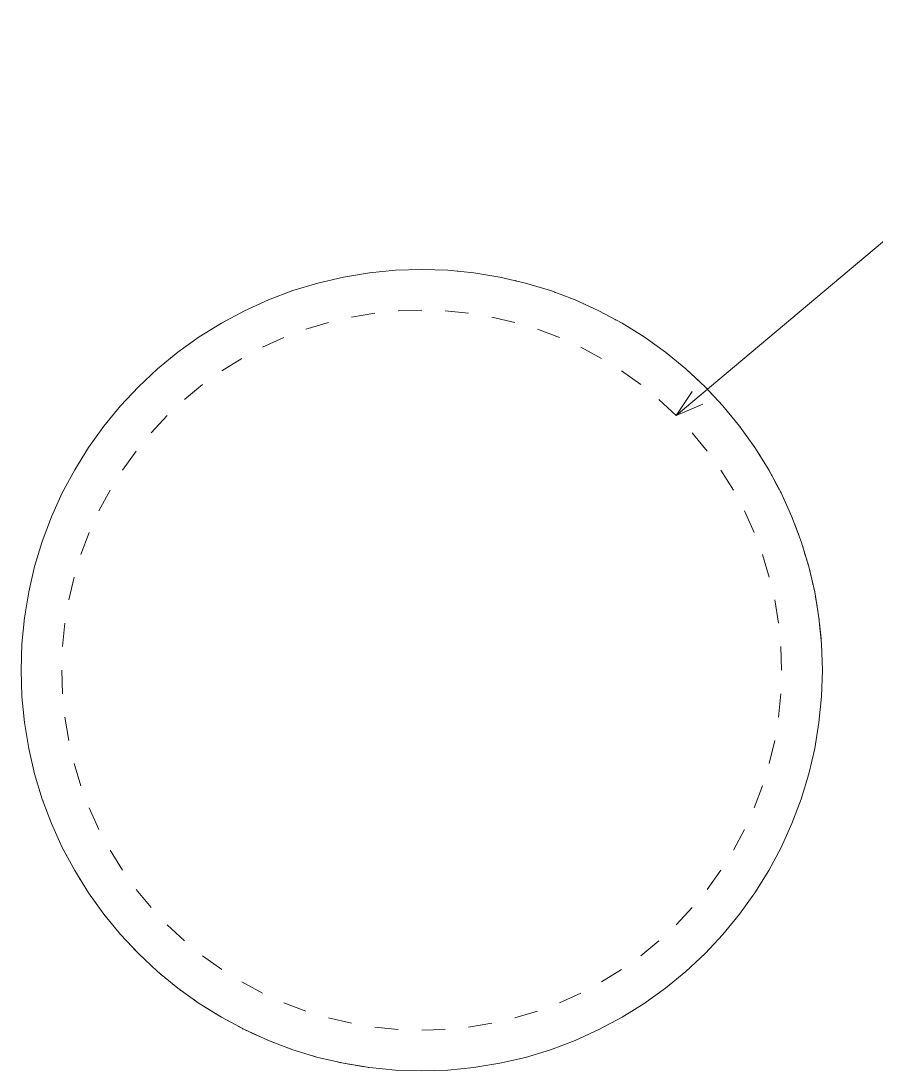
# Paper-space layout '01 Plans' of a CAD drawing. Header units: millimetres. Extents: x 5 to 415, y 7 to 290.
# Drawn here: x 70.4 to 116.5, y 166.4 to 223 of the extents above; entities that cross this region are included whole.
import ezdxf

# ---------------------------------------------------------------- set-up
doc = ezdxf.new("R2010")
doc.units = ezdxf.units.MM
doc.layers.add('DIMENSIONS', color=7, linetype='Continuous')
doc.layers.add('GEOMETRY', color=7, linetype='Continuous')

# ---------------------------------------------------------------- blocks, each defined once
blk = doc.blocks.new('SHEET_01')
at = {"layer": 'DIMENSIONS', "lineweight": 13}
blk.add_line((105.724, 201.724), (131, 223), dxfattribs=at)
at = {"layer": 'DIMENSIONS', "lineweight": 15}
for q in [(106.582, 203.034), (107.161, 202.346)]:
    blk.add_line((105.724, 201.724), q, dxfattribs=at)
at = {"layer": 'GEOMETRY', "lineweight": 13}
for p, q in [((89.18, 209.424), (90.587, 209.562)), ((90.587, 209.562), (92, 209.608)), ((92, 209.608), (93.413, 209.562)), ((93.413, 209.562), (94.82, 209.424)), ((93.976, 209.507), (93.906, 209.514)), ((86.407, 208.872), (87.784, 209.193)), ((87.784, 209.193), (89.18, 209.424)), ((94.82, 209.424), (96.216, 209.193)), ((96.216, 209.193), (97.593, 208.872)), ((97.111, 208.985), (97.042, 209.001)), ((83.731, 207.964), (85.054, 208.462)), ((85.054, 208.462), (86.407, 208.872)), ((97.593, 208.872), (98.946, 208.462)), ((98.269, 208.667), (98.202, 208.687)), ((98.946, 208.462), (100.269, 207.964)), ((99.21, 208.362), (99.144, 208.387)), ((82.443, 207.38), (83.731, 207.964)), ((100.071, 208.038), (100.005, 208.063)), ((100.269, 207.964), (101.557, 207.38)), ((100.784, 207.73), (100.72, 207.759)), ((81.196, 206.713), (82.443, 207.38)), ((89.467, 207.242), (88.214, 207.036)), ((92, 207.408), (90.731, 207.367)), ((94.533, 207.242), (93.269, 207.367)), ((101.557, 207.38), (102.804, 206.713)), ((79.995, 205.967), (81.196, 206.713)), ((86.977, 206.747), (85.761, 206.378)), ((97.023, 206.747), (95.786, 207.036)), ((102.492, 206.88), (102.43, 206.913)), ((102.68, 206.78), (102.617, 206.813)), ((102.804, 206.713), (104.005, 205.967)), ((99.427, 205.931), (98.239, 206.378)), ((103.525, 206.265), (103.465, 206.303)), ((78.846, 205.143), (79.995, 205.967)), ((84.573, 205.931), (83.416, 205.407)), ((104.005, 205.967), (105.154, 205.143)), ((104.465, 205.637), (104.407, 205.679)), ((77.753, 204.246), (78.846, 205.143)), ((101.704, 204.808), (100.584, 205.407)), ((105.209, 205.098), (105.154, 205.143)), ((105.154, 205.143), (106.247, 204.246)), ((82.296, 204.808), (81.217, 204.138)), ((76.721, 203.279), (77.753, 204.246)), ((103.815, 203.398), (102.783, 204.138)), ((106.247, 204.246), (107.279, 203.279)), ((106.557, 203.956), (106.299, 204.198)), ((75.754, 202.247), (76.721, 203.279)), ((80.185, 203.398), (79.203, 202.592)), ((106.918, 203.618), (106.867, 203.666)), ((107.279, 203.279), (108.246, 202.247)), ((107.714, 202.815), (107.473, 203.073)), ((74.857, 201.154), (75.754, 202.247)), ((105.724, 201.724), (104.797, 202.592)), ((108.246, 202.247), (109.143, 201.154)), ((78.276, 201.724), (77.408, 200.797)), ((108.56, 201.865), (108.515, 201.92)), ((74.033, 200.005), (74.857, 201.154)), ((109.143, 201.154), (108.964, 201.373)), ((109.184, 201.097), (109.143, 201.154)), ((109.143, 201.154), (109.967, 200.005)), ((109.39, 200.81), (109.267, 200.982)), ((107.398, 199.815), (106.592, 200.797)), ((109.679, 200.407), (109.555, 200.58)), ((73.287, 198.804), (74.033, 200.005)), ((109.926, 200.062), (109.802, 200.235)), ((109.967, 200.005), (110.713, 198.804)), ((110.041, 199.885), (110.004, 199.945)), ((76.602, 199.815), (75.862, 198.783)), ((110.303, 199.465), (110.191, 199.645)), ((110.452, 199.225), (110.415, 199.285)), ((72.62, 197.557), (73.287, 198.804)), ((108.808, 197.704), (108.138, 198.783)), ((110.564, 199.044), (110.527, 199.104)), ((110.78, 198.68), (110.713, 198.804)), ((110.713, 198.804), (111.38, 197.557)), ((110.88, 198.492), (110.847, 198.555)), ((110.98, 198.305), (110.947, 198.368)), ((111.28, 197.744), (111.047, 198.181)), ((75.192, 197.704), (74.593, 196.584)), ((111.38, 197.557), (111.347, 197.62)), ((72.036, 196.269), (72.62, 197.557)), ((111.613, 197.042), (111.38, 197.557)), ((111.38, 197.557), (111.964, 196.269)), ((109.931, 195.427), (109.407, 196.584)), ((111.73, 196.784), (111.672, 196.913)), ((111.818, 196.591), (111.789, 196.656)), ((111.964, 196.269), (111.876, 196.462)), ((71.538, 194.946), (72.036, 196.269)), ((112.038, 196.071), (111.964, 196.269)), ((111.964, 196.269), (112.462, 194.946)), ((112.262, 195.475), (112.088, 195.938)), ((74.069, 195.427), (73.622, 194.239)), ((112.362, 195.21), (112.312, 195.343)), ((71.128, 193.593), (71.538, 194.946)), ((112.462, 194.946), (112.412, 195.078)), ((112.462, 194.946), (112.872, 193.593)), ((112.564, 194.608), (112.503, 194.81)), ((110.747, 193.023), (110.378, 194.239)), ((112.687, 194.202), (112.605, 194.472)), ((112.79, 193.863), (112.729, 194.066)), ((112.872, 193.593), (112.831, 193.728)), ((70.807, 192.216), (71.128, 193.593)), ((113.001, 193.042), (112.872, 193.593)), ((112.872, 193.593), (113.193, 192.216)), ((73.253, 193.023), (72.964, 191.786)), ((113.097, 192.629), (113.033, 192.904)), ((70.576, 190.82), (70.807, 192.216)), ((113.193, 192.216), (113.145, 192.422)), ((113.216, 192.076), (113.193, 192.216)), ((113.193, 192.216), (113.424, 190.82)), ((113.32, 191.448), (113.239, 191.937)), ((111.242, 190.533), (111.036, 191.786)), ((70.438, 189.413), (70.576, 190.82)), ((113.424, 190.82), (113.343, 191.309)), ((113.431, 190.75), (113.424, 190.82)), ((113.424, 190.82), (113.562, 189.413)), ((72.758, 190.533), (72.633, 189.269)), ((113.534, 189.695), (113.451, 190.539)), ((70.392, 188), (70.438, 189.413)), ((111.408, 188), (111.367, 189.269)), ((113.562, 189.413), (113.555, 189.484)), ((113.608, 188), (113.562, 189.413)), ((113.562, 189.413), (113.608, 188)), ((70.438, 186.587), (70.392, 188)), ((72.592, 188), (72.633, 186.731)), ((113.562, 186.587), (113.608, 188)), ((113.608, 188), (113.562, 186.587)), ((70.576, 185.18), (70.438, 186.587)), ((111.242, 185.467), (111.367, 186.731)), ((113.424, 185.18), (113.562, 186.587)), ((113.562, 186.587), (113.424, 185.18)), ((70.807, 183.784), (70.576, 185.18)), ((72.758, 185.467), (72.964, 184.214)), ((113.193, 183.784), (113.424, 185.18)), ((113.424, 185.18), (113.193, 183.784)), ((110.747, 182.977), (111.036, 184.214)), ((71.128, 182.407), (70.807, 183.784)), ((112.872, 182.407), (113.193, 183.784)), ((113.193, 183.784), (112.872, 182.407)), ((73.253, 182.977), (73.622, 181.761)), ((71.538, 181.054), (71.128, 182.407)), ((112.462, 181.054), (112.872, 182.407)), ((112.872, 182.407), (112.462, 181.054)), ((109.931, 180.573), (110.378, 181.761)), ((72.036, 179.731), (71.538, 181.054)), ((71.563, 180.988), (71.588, 180.922)), ((111.964, 179.731), (112.462, 181.054)), ((112.462, 181.054), (111.964, 179.731)), ((74.069, 180.573), (74.593, 179.416)), ((72.62, 178.443), (72.036, 179.731)), ((111.38, 178.443), (111.964, 179.731)), ((111.964, 179.731), (111.38, 178.443)), ((72.182, 179.409), (72.211, 179.344)), ((108.808, 178.296), (109.407, 179.416)), ((73.287, 177.196), (72.62, 178.443)), ((110.713, 177.196), (111.38, 178.443)), ((111.38, 178.443), (110.713, 177.196)), ((75.192, 178.296), (75.862, 177.217)), ((73.22, 177.32), (73.253, 177.258)), ((74.033, 175.995), (73.287, 177.196)), ((107.398, 176.185), (108.138, 177.217)), ((109.967, 175.995), (110.713, 177.196)), ((110.713, 177.196), (109.967, 175.995)), ((73.548, 176.775), (73.585, 176.715)), ((76.602, 176.185), (77.408, 175.203)), ((74.857, 174.846), (74.033, 175.995)), ((74.321, 175.593), (74.404, 175.478)), ((109.143, 174.846), (109.967, 175.995)), ((109.967, 175.995), (109.143, 174.846)), ((105.724, 174.276), (106.592, 175.203)), ((75.754, 173.753), (74.857, 174.846)), ((74.902, 174.791), (75.036, 174.627)), ((108.246, 173.753), (109.143, 174.846)), ((109.143, 174.846), (108.246, 173.753)), ((78.276, 174.276), (79.203, 173.408)), ((76.721, 172.721), (75.754, 173.753)), ((103.815, 172.602), (104.797, 173.408)), ((107.279, 172.721), (108.246, 173.753)), ((108.246, 173.753), (107.279, 172.721)), ((76.479, 172.979), (76.721, 172.721)), ((76.721, 172.721), (77.133, 172.334)), ((77.753, 171.754), (76.721, 172.721)), ((106.247, 171.754), (107.279, 172.721)), ((107.279, 172.721), (106.247, 171.754)), ((80.185, 172.602), (81.217, 171.862)), ((78.846, 170.857), (77.753, 171.754)), ((77.917, 171.619), (78.08, 171.485)), ((101.704, 171.192), (102.783, 171.862)), ((105.154, 170.857), (106.247, 171.754)), ((106.247, 171.754), (105.154, 170.857)), ((78.572, 171.081), (78.846, 170.857)), ((82.296, 171.192), (83.416, 170.593)), ((79.995, 170.033), (78.846, 170.857)), ((78.961, 170.774), (79.133, 170.651)), ((79.363, 170.486), (79.42, 170.445)), ((99.427, 170.069), (100.584, 170.593)), ((104.005, 170.033), (105.154, 170.857)), ((105.154, 170.857), (104.005, 170.033)), ((79.708, 170.239), (79.88, 170.116)), ((81.196, 169.287), (79.995, 170.033)), ((80.115, 169.959), (80.175, 169.921)), ((80.295, 169.847), (80.475, 169.735)), ((84.573, 170.069), (85.761, 169.622)), ((102.804, 169.287), (104.005, 170.033)), ((104.005, 170.033), (102.804, 169.287)), ((80.655, 169.623), (80.715, 169.585)), ((80.836, 169.511), (81.016, 169.399)), ((81.136, 169.324), (81.196, 169.287)), ((81.196, 169.287), (81.632, 169.053)), ((82.443, 168.62), (81.196, 169.287)), ((97.023, 169.253), (98.239, 169.622)), ((101.557, 168.62), (102.804, 169.287)), ((102.804, 169.287), (101.557, 168.62)), ((82.131, 168.787), (82.193, 168.753)), ((86.977, 169.253), (88.214, 168.964)), ((89.467, 168.758), (90.731, 168.633)), ((94.533, 168.758), (95.786, 168.964)), ((82.318, 168.687), (82.38, 168.653)), ((83.731, 168.036), (82.443, 168.62)), ((82.507, 168.591), (82.572, 168.562)), ((82.765, 168.474), (83.344, 168.211)), ((83.473, 168.153), (83.538, 168.124)), ((92, 168.592), (93.269, 168.633)), ((100.269, 168.036), (101.557, 168.62)), ((101.557, 168.62), (100.269, 168.036)), ((83.666, 168.066), (83.731, 168.036)), ((83.731, 168.036), (84.062, 167.912)), ((85.054, 167.538), (83.731, 168.036)), ((84.26, 167.837), (84.392, 167.787)), ((84.525, 167.738), (84.922, 167.588)), ((98.946, 167.538), (100.269, 168.036)), ((100.269, 168.036), (98.946, 167.538)), ((85.054, 167.538), (85.934, 167.271)), ((86.407, 167.128), (85.054, 167.538)), ((86.137, 167.21), (86.407, 167.128)), ((86.407, 167.128), (87.234, 166.935)), ((87.784, 166.807), (86.407, 167.128)), ((96.216, 166.807), (97.593, 167.128)), ((97.593, 167.128), (96.216, 166.807)), ((97.593, 167.128), (98.946, 167.538)), ((98.946, 167.538), (97.593, 167.128)), ((87.371, 166.903), (87.647, 166.839)), ((87.784, 166.807), (88.273, 166.726)), ((89.18, 166.576), (87.784, 166.807)), ((88.412, 166.703), (88.901, 166.622)), ((89.11, 166.588), (89.18, 166.576)), ((89.18, 166.576), (90.587, 166.438)), ((90.587, 166.438), (89.18, 166.576)), ((90.587, 166.438), (92, 166.392)), ((92, 166.392), (90.587, 166.438)), ((92, 166.392), (93.413, 166.438)), ((93.413, 166.438), (92, 166.392)), ((93.413, 166.438), (94.82, 166.576)), ((94.82, 166.576), (93.413, 166.438)), ((94.82, 166.576), (96.216, 166.807)), ((96.216, 166.807), (94.82, 166.576))]:
    blk.add_line(p, q, dxfattribs=at)

psp = doc.layouts.new('01 Plans')

# ---------------------------------------------------------------- block references
psp.add_blockref('SHEET_01', (0, 0))

doc.saveas('drawing.dxf')
